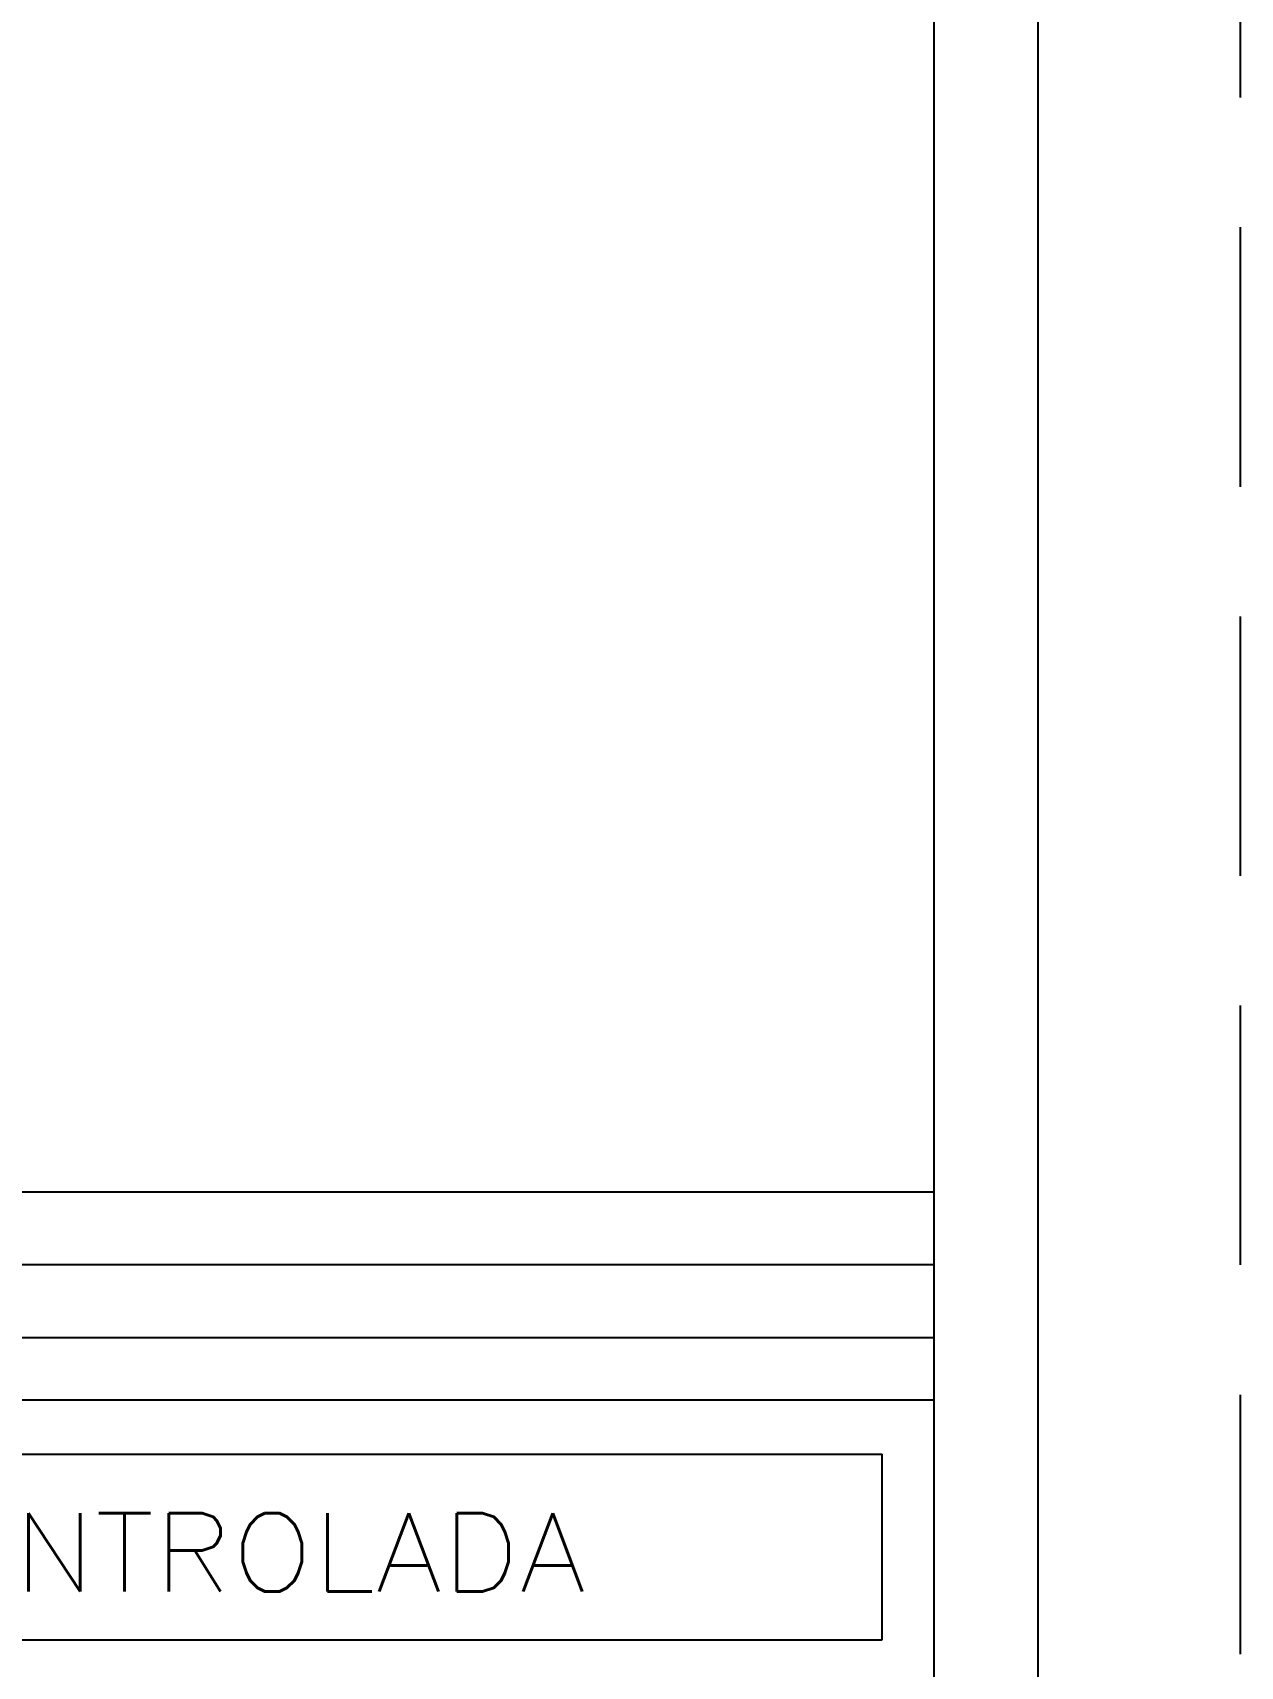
# Model space of a CAD drawing. Extents: x -1.9 to 86, y -1.6 to 60.9.
# Drawn here: x 74.41 to 86.05, y 13.33 to 29.07 of the extents above; entities that cross this region are included whole.
import ezdxf
from ezdxf.enums import TextEntityAlignment as Align

# ---------------------------------------------------------------- set-up
doc = ezdxf.new("R2010")
doc.units = 0
doc.header["$MEASUREMENT"] = 0
doc.linetypes.add('HIDDEN', pattern=[0.375, 0.25, -0.125])
doc.layers.get('0').update_dxf_attribs({"linetype": 'CONTINUOUS'})
doc.layers.get('Defpoints').update_dxf_attribs({"linetype": 'CONTINUOUS'})
for name, color, linetype in [('ARQ_CAR-TXT', 7, 'CONTINUOUS'), ('ARQ_FOLHA', 7, 'CONTINUOUS'), ('ARQ_TXT-2', 2, 'CONTINUOUS'), ('ARQ_TXT-4', 4, 'CONTINUOUS'), ('ARQ_VISTA 0', 251, 'CONTINUOUS'), ('PSG-NV2-FLH-SELO', 1, 'CONTINUOUS')]:
    doc.layers.add(name, color=color, linetype=linetype)
doc.styles.add('01-MILLEU', font='GOTHIC.TTF')
doc.styles.add('R300', font='SIMPLEX.SHX', dxfattribs={"width": 1.1, "height": 5.5})

# ---------------------------------------------------------------- blocks, each defined once
blk = doc.blocks.new('FOLHA A1 - 841 X 594')
at = {"layer": 'ARQ_FOLHA', "color": 1}
for points in [[(-841, 0), (0, 0), (0, 594), (-841, 594)], [(-816, 10), (-10, 10), (-10, 584), (-816, 584)]]:
    blk.add_lwpolyline(points, close=True, dxfattribs=at)
at = {"layer": 'Defpoints', "color": 8, "linetype": 'HIDDEN', "ltscale": 100}
blk.add_lwpolyline([(-860.5, 609.5), (-860.5, -15.5), (19.5, -15.5), (19.5, 609.5)], close=True, dxfattribs=at)
blk = doc.blocks.new('*U24')
blk.add_blockref('FOLHA A1 - 841 X 594', (0, 0))
blk = doc.blocks.new('SELO METROCASA - EXECUTIVO')
at = {"color": 5, "linetype": 'Continuous'}
for p, q in [((-175, 142.84), (-5, 142.84)), ((-5, 125.05), (-5, 142.84)), ((-175, 125.05), (-5, 125.05))]:
    blk.add_line(p, q, dxfattribs=at)
at = {"layer": 'PSG-NV2-FLH-SELO'}
blk.add_line((0, 148), (-175, 148), dxfattribs=at)
at = {"layer": 'PSG-NV2-FLH-SELO', "color": 251}
blk.add_lwpolyline([(-175, 160.99), (-164.01, 160.99), (-164.01, 154), (-164.01, 160.99), (-147.66, 160.99), (-147.66, 154), (-147.66, 160.99), (-133.32, 160.99), (-133.32, 154), (-133.32, 160.99), (-13, 160.99), (-13, 160.99), (0, 160.99)], dxfattribs=at)
at = {"layer": 'PSG-NV2-FLH-SELO'}
blk.add_lwpolyline([(-175, 154), (0, 154)], dxfattribs=at)
at = {"color": 5, "linetype": 'Continuous', "style": 'R300', "width": 1.1}
blk.add_text('CÓPIA NÃO CONTROLADA', height=7.5, dxfattribs=at).set_placement((-168.42, 129.68))
at = {"layer": 'ARQ_CAR-TXT', "color": 4, "style": '01-MILLEU'}
blk.add_attdef('ASSUNTO.DO.PROJETO', (-163.54, 18.21), '', height=3.69, dxfattribs=at)
at = {"layer": 'ARQ_TXT-2', "style": '01-MILLEU'}
for tag, p in [('N_REV0', (-169.74, 157.54)), ('R_DES', (-155.84, 157.49)), ('DATA_0', (-140.16, 157.49))]:
    blk.add_attdef(tag, text='', height=2, dxfattribs=at).set_placement(p, align=Align.MIDDLE_CENTER)
for tag, p, height in [('DESCRIÇÃO.DA.REVISÃO_0', (-131.24, 156.49), 2), ('MC_XXX-XX', (-33.9, 82.8), 1.5), ('RESPONSÁVEL', (-34, 73.46), 1.5), ('COORDENADOR', (-34, 63.46), 1.5), ('XXX-XX', (-33.9, 51.2), 3.65), ('DISCIPLINA', (-33.9, 41.2), 3.65), ('OBRA', (-164.01, 39.31), 3), ('ENDEREÇO', (-164.01, 34.81), 3), ('ESCALA', (-155.51, 2.7), 2)]:
    blk.add_attdef(tag, p, '', height=height, dxfattribs=at)
blk.add_attdef('DCP', text='', height=3.24, dxfattribs=at).set_placement((-23.62, 17.18), align=Align.MIDDLE_LEFT)
blk.add_attdef('DES', text='', height=2.99, dxfattribs=at).set_placement((-19.84, 12.19), align=Align.MIDDLE)
at = {"layer": 'ARQ_TXT-4', "style": '01-MILLEU'}
blk.add_attdef('CLIENTE', (-164.51, 45.8), '', height=5, dxfattribs=at)
at = {"layer": 'ARQ_VISTA 0', "style": '01-MILLEU'}
blk.add_attdef('LOGO', (-164.51, 77.38), '', height=5, dxfattribs=at)

msp = doc.modelspace()

# ---------------------------------------------------------------- linework, layer by layer
at = {"layer": 'PSG-NV2-FLH-SELO', "color": 251}
msp.add_line((68.23698, 17.901421), (83.1, 17.901421), dxfattribs=at)

# ---------------------------------------------------------------- block references
for name, p, xscale, yscale, zscale in [('*U24', (84.1, -0.0025), 0.09999999999999938, 0.09999999999999938, 0.09999999999999938), ('SELO METROCASA - EXECUTIVO', (83.1, 0.9975), 0.1006544394922334, 0.1006544394922334, 0.1006544394922334)]:
    msp.add_blockref(name, p, dxfattribs=dict(xscale=xscale, yscale=yscale, zscale=zscale))

doc.saveas('drawing.dxf')
